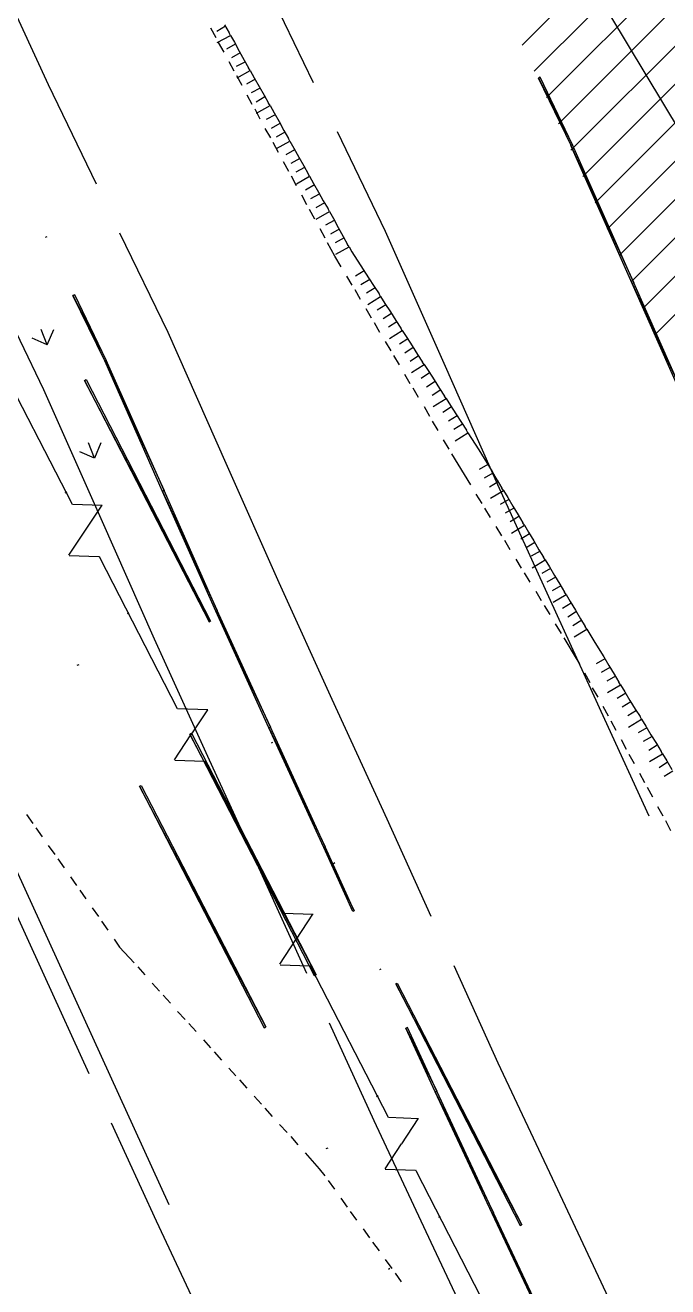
# Model space of a CAD drawing. Header units: metres. Extents: x 1 to 213, y 1 to 147.
# Drawn here: x 121.67 to 140.43, y 60.61 to 97.47 of the extents above; entities that cross this region are included whole.
import ezdxf

# ---------------------------------------------------------------- set-up
doc = ezdxf.new("R2010")
doc.units = ezdxf.units.M
doc.layers.add('00-BASE-ARQUITECTURA', color=8, linetype='Continuous')

msp = doc.modelspace()

# ---------------------------------------------------------------- linework, layer by layer
at = {"layer": '00-BASE-ARQUITECTURA'}
for points in [[(125.769, 105.008), (127.081, 102.161), (128.669, 98.732), (130.076, 95.8)], [(119.408, 102.076), (120.731, 99.219), (122.34, 95.737), (123.737, 92.837)], [(136.183, 96.89), (139.389, 100.097)], [(136.532, 96.128), (139.813, 99.399)], [(136.892, 95.356), (140.226, 98.7)], [(141.686, 94.382), (140.808, 94.361), (138.257, 98.605)], [(137.241, 94.594), (140.649, 98.002)], [(127.24, 97.102), (127.092, 97.388)], [(127.515, 97.441), (127.261, 97.293)], [(127.483, 97.483), (127.621, 97.25)], [(127.272, 96.964), (127.663, 97.176), (127.621, 97.25)], [(127.473, 96.689), (127.314, 96.964)], [(127.663, 97.176), (127.78, 96.975)], [(127.78, 96.975), (127.917, 96.71)], [(137.601, 93.821), (141.072, 97.293)], [(127.801, 96.922), (127.547, 96.774)], [(127.949, 96.668), (127.695, 96.52)], [(127.917, 96.71), (128.065, 96.456)], [(137.95, 93.049), (141.496, 96.594)], [(127.769, 96.128), (127.621, 96.404)], [(128.097, 96.404), (127.832, 96.266)], [(127.854, 95.938), (128.235, 96.15), (128.192, 96.224)], [(128.065, 96.456), (128.192, 96.224)], [(128.002, 95.716), (127.843, 95.991)], [(128.383, 95.896), (128.129, 95.747)], [(128.235, 96.15), (128.351, 95.938)], [(128.351, 95.938), (128.499, 95.684)], [(136.701, 95.959), (136.659, 95.927), (137.654, 93.98), (136.701, 95.959)], [(136.659, 95.927), (137.654, 93.98), (137.611, 93.959), (136.659, 95.927)], [(138.31, 92.287), (141.919, 95.896)], [(128.531, 95.631), (128.266, 95.493)], [(128.499, 95.684), (128.647, 95.43)], [(128.298, 95.155), (128.15, 95.43)], [(128.669, 95.377), (128.415, 95.229)], [(128.425, 94.901), (128.817, 95.123), (128.774, 95.197)], [(128.647, 95.43), (128.774, 95.197)], [(128.817, 95.123), (128.933, 94.911)], [(138.659, 91.514), (142.342, 95.197)], [(128.531, 94.731), (128.383, 95.017)], [(128.965, 94.858), (128.7, 94.721)], [(128.933, 94.911), (129.081, 94.657)], [(128.838, 94.181), (128.679, 94.456)], [(129.102, 94.604), (128.848, 94.456)], [(129.081, 94.657), (129.219, 94.393)], [(129.219, 94.393), (129.356, 94.16)], [(130.775, 94.372), (132.182, 91.451), (133.928, 87.514), (135.463, 84.053), (136.998, 80.677), (138.585, 77.195), (139.876, 74.369)], [(139.019, 90.752), (142.755, 94.488)], [(129.06, 93.758), (128.912, 94.043)], [(129.251, 94.35), (128.997, 94.202)], [(129.007, 93.874), (129.399, 94.086), (129.356, 94.16)], [(129.399, 94.086), (129.515, 93.885)], [(129.536, 93.832), (129.282, 93.684)], [(129.515, 93.885), (129.653, 93.62)], [(137.654, 93.98), (137.601, 93.959), (139.442, 89.948), (137.654, 93.98)], [(137.601, 93.959), (139.442, 89.948), (139.389, 89.927), (137.601, 93.959)], [(137.654, 93.98), (137.611, 93.959)], [(139.368, 89.979), (143.178, 93.789)], [(129.367, 93.197), (129.208, 93.483)], [(129.685, 93.578), (129.42, 93.43)], [(129.822, 93.313), (129.568, 93.176)], [(129.653, 93.62), (129.801, 93.366)], [(129.801, 93.366), (129.928, 93.133)], [(129.589, 92.784), (129.441, 93.059)], [(129.589, 92.837), (129.97, 93.059), (129.928, 93.133)], [(129.97, 93.059), (130.087, 92.848)], [(139.728, 89.217), (143.602, 93.091)], [(130.118, 92.805), (129.854, 92.657)], [(130.256, 92.541), (130.002, 92.403)], [(130.087, 92.848), (130.235, 92.594)], [(130.235, 92.594), (130.372, 92.34)], [(129.896, 92.223), (129.748, 92.509)], [(130.404, 92.287), (130.15, 92.138)], [(130.372, 92.34), (130.51, 92.107)], [(140.077, 88.445), (144.025, 92.392)], [(112.677, 91.906), (125.864, 63.013)], [(130.129, 91.81), (129.97, 92.086)], [(130.161, 91.81), (130.552, 92.033), (130.51, 92.107)], [(130.552, 92.033), (130.669, 91.821)], [(130.669, 91.821), (130.806, 91.567)], [(130.425, 91.249), (130.277, 91.525)], [(130.69, 91.768), (130.436, 91.63)], [(130.838, 91.514), (130.584, 91.366)], [(130.806, 91.567), (130.955, 91.302)], [(122.297, 91.292), (122.245, 91.271)], [(124.425, 91.408), (125.832, 88.508), (127.526, 84.677), (129.071, 81.185), (130.626, 77.777), (132.225, 74.284), (133.516, 71.437)], [(130.891, 90.413), (130.711, 90.72), (130.499, 91.112)], [(130.986, 91.26), (130.722, 91.112)], [(130.743, 90.784), (131.124, 90.995), (131.082, 91.07)], [(130.955, 91.302), (131.082, 91.07)], [(131.124, 90.995), (131.209, 90.847), (131.537, 90.339)], [(131.537, 90.339), (131.695, 90.096)], [(131.219, 89.874), (131.06, 90.138)], [(131.568, 90.297), (131.314, 90.138)], [(131.727, 90.043), (131.473, 89.884)], [(131.695, 90.096), (131.854, 89.842)], [(139.442, 89.948), (139.389, 89.927), (140.956, 86.519), (139.442, 89.948)], [(120.805, 89.715), (122.202, 86.826), (123.874, 83.058), (125.43, 79.544), (126.986, 76.115), (128.584, 72.623), (129.886, 69.776)], [(123.112, 89.598), (123.059, 89.577), (124.033, 87.683), (123.112, 89.598)], [(123.059, 89.577), (124.033, 87.683), (123.991, 87.662), (123.059, 89.577)], [(131.463, 89.461), (131.304, 89.736)], [(131.886, 89.8), (131.632, 89.641)], [(131.674, 89.313), (132.045, 89.546), (132.002, 89.62)], [(131.854, 89.842), (132.002, 89.62)], [(139.389, 89.927), (140.956, 86.519), (140.913, 86.498), (139.389, 89.927)], [(132.203, 89.302), (131.949, 89.143)], [(132.045, 89.546), (132.172, 89.344)], [(132.172, 89.344), (132.33, 89.101)], [(131.78, 88.911), (131.621, 89.186)], [(132.362, 89.048), (132.119, 88.889)], [(132.33, 89.101), (132.489, 88.847)], [(132.489, 88.847), (132.637, 88.625)], [(122.308, 88.138), (122.128, 88.582)], [(122.308, 88.138), (122.498, 88.582)], [(132.023, 88.498), (131.865, 88.773)], [(132.521, 88.805), (132.277, 88.646)], [(132.309, 88.318), (132.68, 88.551), (132.637, 88.625)], [(132.68, 88.551), (132.807, 88.35)], [(122.308, 88.138), (121.874, 88.328)], [(132.352, 87.958), (132.193, 88.233)], [(132.838, 88.307), (132.595, 88.149)], [(132.807, 88.35), (132.965, 88.106)], [(132.965, 88.106), (133.124, 87.852)], [(123.917, 83.439), (123.049, 83.471), (120.773, 87.873)], [(132.595, 87.545), (132.436, 87.82)], [(132.997, 88.053), (132.754, 87.895)], [(133.156, 87.81), (132.912, 87.651)], [(133.124, 87.852), (133.272, 87.63)], [(124.033, 87.683), (123.991, 87.662)], [(124.033, 87.683), (123.991, 87.662), (125.726, 83.873), (124.033, 87.683)], [(123.991, 87.662), (125.726, 83.873), (125.673, 83.852), (123.991, 87.662)], [(132.944, 87.323), (133.315, 87.556), (133.272, 87.63)], [(133.315, 87.556), (133.452, 87.355)], [(127.081, 80.063), (123.398, 87.09), (123.451, 87.122), (127.081, 80.063)], [(127.039, 80.042), (127.081, 80.063), (123.398, 87.09), (127.039, 80.042)], [(132.912, 86.995), (132.754, 87.27)], [(133.473, 87.312), (133.23, 87.154)], [(133.643, 87.058), (133.389, 86.9)], [(133.452, 87.355), (133.611, 87.111)], [(133.611, 87.111), (133.77, 86.857)], [(114.466, 86.752), (115.842, 83.883), (117.471, 80.222), (119.038, 76.676), (120.615, 73.215), (122.213, 69.723), (123.525, 66.844)], [(133.156, 86.593), (132.997, 86.868)], [(133.801, 86.815), (133.547, 86.656)], [(133.579, 86.328), (133.96, 86.561), (133.907, 86.635)], [(133.77, 86.857), (133.907, 86.635)], [(133.484, 86.042), (133.325, 86.318)], [(134.119, 86.318), (133.865, 86.159)], [(133.96, 86.561), (134.087, 86.36)], [(134.087, 86.36), (134.246, 86.117)], [(133.727, 85.63), (133.558, 85.905)], [(134.278, 86.064), (134.024, 85.905)], [(134.246, 86.117), (134.405, 85.863)], [(134.436, 85.82), (134.182, 85.661)], [(134.225, 85.333), (134.595, 85.566), (134.553, 85.64)], [(134.405, 85.863), (134.553, 85.64)], [(134.595, 85.566), (134.913, 85.069), (135.146, 84.688)], [(123.874, 85.27), (123.694, 84.825), (123.261, 85.005)], [(123.694, 84.825), (123.514, 85.27)], [(134.045, 85.09), (133.886, 85.355)], [(134.68, 84.042), (134.309, 84.645), (134.13, 84.952)], [(135.177, 84.635), (134.923, 84.487)], [(135.146, 84.688), (135.304, 84.434)], [(135.304, 84.434), (135.452, 84.18)], [(135.325, 84.381), (135.071, 84.233)], [(135.484, 84.127), (135.23, 83.979)], [(135.452, 84.18), (135.59, 83.947)], [(122.837, 83.809), (122.89, 83.841)], [(125.726, 83.873), (125.673, 83.852), (127.272, 80.37), (125.726, 83.873)], [(125.673, 83.852), (127.272, 80.37), (127.229, 80.349), (125.673, 83.852)], [(135.008, 83.502), (134.839, 83.767)], [(135.251, 83.651), (135.632, 83.873), (135.59, 83.947)], [(135.632, 83.873), (135.759, 83.672)], [(122.943, 81.989), (123.43, 82.719), (123.917, 83.45)], [(135.251, 83.09), (135.093, 83.365)], [(135.791, 83.619), (135.537, 83.471)], [(135.939, 83.365), (135.685, 83.217)], [(135.759, 83.672), (135.908, 83.418)], [(135.908, 83.418), (136.066, 83.164)], [(136.087, 83.121), (135.833, 82.963)], [(136.066, 83.164), (136.204, 82.931)], [(135.59, 82.55), (135.421, 82.825)], [(135.865, 82.635), (136.246, 82.867), (136.204, 82.931)], [(136.394, 82.613), (136.14, 82.455)], [(136.246, 82.867), (136.363, 82.656)], [(136.363, 82.656), (136.521, 82.402)], [(135.833, 82.148), (135.675, 82.412)], [(136.553, 82.359), (136.299, 82.201)], [(136.521, 82.402), (136.67, 82.148)], [(122.954, 81.978), (123.821, 81.947)], [(123.853, 81.904), (123.832, 81.947)], [(126.51, 76.74), (126.996, 77.47), (126.118, 77.502), (123.853, 81.904)], [(136.162, 81.608), (136.003, 81.873)], [(136.701, 82.105), (136.447, 81.957)], [(136.468, 81.619), (136.849, 81.851), (136.807, 81.926)], [(136.67, 82.148), (136.807, 81.926)], [(136.849, 81.851), (136.976, 81.65)], [(136.416, 81.195), (136.246, 81.47)], [(137.008, 81.597), (136.754, 81.449)], [(136.976, 81.65), (137.125, 81.396)], [(137.156, 81.343), (136.902, 81.195)], [(137.125, 81.396), (137.283, 81.142)], [(137.283, 81.142), (137.421, 80.91)], [(136.744, 80.656), (136.585, 80.931)], [(137.305, 81.089), (137.061, 80.941)], [(137.082, 80.613), (137.463, 80.835), (137.421, 80.91)], [(137.463, 80.835), (137.58, 80.634)], [(127.272, 80.37), (127.229, 80.349), (128.827, 76.962), (127.272, 80.37)], [(136.998, 80.253), (136.828, 80.518)], [(137.611, 80.581), (137.357, 80.433)], [(137.58, 80.634), (137.738, 80.38)], [(137.738, 80.38), (137.887, 80.126)], [(124.657, 80.285), (124.7, 80.306)], [(127.229, 80.349), (128.827, 76.962), (128.785, 76.941), (127.229, 80.349)], [(137.77, 80.338), (137.516, 80.179)], [(137.918, 80.084), (137.664, 79.925)], [(137.887, 80.126), (138.024, 79.904)], [(137.326, 79.703), (137.156, 79.978)], [(137.696, 79.597), (138.067, 79.83), (138.024, 79.904)], [(138.067, 79.83), (138.299, 79.438), (138.564, 79.015)], [(137.865, 78.814), (137.77, 78.973), (137.41, 79.576)], [(138.596, 78.962), (138.342, 78.814)], [(138.564, 79.015), (138.712, 78.761)], [(123.186, 78.772), (123.239, 78.793)], [(138.162, 78.253), (138.014, 78.539)], [(138.744, 78.708), (138.49, 78.56)], [(138.712, 78.761), (138.871, 78.507)], [(138.903, 78.454), (138.649, 78.306)], [(138.67, 77.978), (139.051, 78.2), (139.008, 78.274)], [(138.871, 78.507), (139.008, 78.274)], [(139.051, 78.2), (139.178, 77.999)], [(138.395, 77.84), (138.236, 78.116)], [(139.21, 77.957), (138.956, 77.798)], [(139.178, 77.999), (139.326, 77.745)], [(138.702, 77.279), (138.543, 77.565)], [(139.358, 77.703), (139.104, 77.544)], [(139.516, 77.449), (139.262, 77.29)], [(139.326, 77.745), (139.485, 77.491)], [(139.485, 77.491), (139.622, 77.269)], [(138.924, 76.867), (138.776, 77.142)], [(139.284, 76.962), (139.665, 77.195), (139.622, 77.269)], [(139.665, 77.195), (139.792, 76.994)], [(126.023, 76.009), (126.499, 76.74)], [(130.161, 69.723), (126.478, 76.761), (126.52, 76.782), (130.161, 69.723)], [(130.108, 69.702), (130.161, 69.723), (126.478, 76.761), (130.108, 69.702)], [(128.827, 76.962), (128.785, 76.941), (130.425, 73.469), (128.827, 76.962)], [(128.785, 76.941), (130.425, 73.469), (130.383, 73.448), (128.785, 76.941)], [(139.823, 76.941), (139.569, 76.793)], [(139.972, 76.687), (139.718, 76.539)], [(139.792, 76.994), (139.94, 76.74)], [(139.94, 76.74), (140.099, 76.486)], [(128.859, 76.507), (128.901, 76.528)], [(139.231, 76.306), (139.083, 76.592)], [(140.12, 76.433), (139.876, 76.285)], [(140.099, 76.486), (140.236, 76.253)], [(126.033, 75.999), (126.901, 75.967)], [(126.933, 75.925), (126.912, 75.967)], [(139.464, 75.893), (139.305, 76.168)], [(139.897, 75.957), (140.278, 76.179), (140.236, 76.253)], [(140.427, 75.935), (140.183, 75.777)], [(140.278, 76.179), (140.405, 75.978)], [(140.405, 75.978), (140.554, 75.724)], [(130.076, 71.49), (129.198, 71.522), (126.933, 75.925)], [(139.76, 75.332), (139.612, 75.607)], [(140.585, 75.681), (140.331, 75.523)], [(128.69, 68.21), (125.007, 75.237), (125.049, 75.258), (128.69, 68.21)], [(128.647, 68.178), (128.69, 68.21), (125.007, 75.237), (128.647, 68.178)], [(139.993, 74.919), (139.845, 75.195)], [(140.3, 74.358), (140.141, 74.634)], [(121.705, 74.411), (121.885, 74.147)], [(140.522, 73.935), (140.374, 74.221)], [(121.98, 74.02), (122.16, 73.755)], [(122.34, 73.501), (122.53, 73.237)], [(130.425, 73.469), (130.383, 73.448), (131.272, 71.596), (130.425, 73.469)], [(130.383, 73.448), (131.272, 71.596), (131.23, 71.575), (130.383, 73.448)], [(122.615, 73.11), (122.805, 72.856)], [(130.669, 72.983), (130.711, 73.004)], [(122.985, 72.591), (123.165, 72.337)], [(123.261, 72.199), (123.44, 71.945)], [(123.62, 71.681), (123.811, 71.427)], [(123.895, 71.289), (124.075, 71.035)], [(129.589, 70.771), (130.066, 71.501)], [(124.266, 70.771), (124.425, 70.538), (124.848, 70.072)], [(129.102, 70.04), (129.579, 70.771)], [(124.954, 69.956), (125.165, 69.723)], [(129.113, 70.019), (129.981, 69.988)], [(130.013, 69.956), (129.991, 69.998)], [(133.156, 65.521), (132.277, 65.553), (130.013, 69.956)], [(132.055, 69.892), (132.013, 69.871)], [(134.182, 69.998), (135.474, 67.151), (137.135, 63.616), (138.85, 59.965), (140.183, 57.097)], [(125.377, 69.48), (125.589, 69.247)], [(136.172, 62.42), (132.489, 69.458), (132.531, 69.48), (136.172, 62.42)], [(136.119, 62.399), (136.172, 62.42), (132.489, 69.458), (136.119, 62.399)], [(125.695, 69.13), (125.906, 68.897)], [(126.118, 68.654), (126.34, 68.421)], [(126.446, 68.305), (126.658, 68.072)], [(130.542, 68.326), (131.844, 65.468), (133.516, 61.912), (135.23, 58.272), (136.564, 55.414)], [(126.869, 67.829), (127.081, 67.596)], [(132.828, 68.188), (132.785, 68.167), (133.685, 66.326), (132.828, 68.188)], [(132.785, 68.167), (133.685, 66.326), (133.643, 66.305), (132.785, 68.167)], [(127.187, 67.479), (127.399, 67.236)], [(127.61, 67.003), (127.822, 66.77)], [(127.928, 66.654), (128.139, 66.41)], [(128.351, 66.178), (128.563, 65.945)], [(131.928, 66.167), (131.971, 66.199)], [(133.685, 66.326), (133.643, 66.305)], [(133.685, 66.326), (133.643, 66.305), (135.347, 62.77), (133.685, 66.326)], [(133.643, 66.305), (135.347, 62.77), (135.304, 62.749), (133.643, 66.305)], [(128.669, 65.828), (128.88, 65.585)], [(124.181, 65.405), (125.494, 62.537), (127.176, 58.939), (128.891, 55.308), (130.214, 52.472)], [(129.092, 65.352), (129.314, 65.119)], [(132.669, 64.791), (133.145, 65.521)], [(129.42, 65.003), (129.632, 64.759)], [(129.843, 64.527), (130.256, 64.061), (130.415, 63.849)], [(130.457, 64.654), (130.51, 64.675)], [(132.182, 64.061), (132.658, 64.791)], [(132.182, 64.05), (133.061, 64.019)], [(133.092, 63.976), (133.071, 64.019)], [(136.236, 59.542), (135.357, 59.574), (133.092, 63.976)], [(130.51, 63.712), (130.701, 63.458)], [(130.88, 63.204), (131.071, 62.939)], [(131.156, 62.812), (131.346, 62.558)], [(135.347, 62.77), (135.304, 62.749), (137.061, 59.129), (135.347, 62.77)], [(135.304, 62.749), (137.061, 59.129), (137.019, 59.108), (135.304, 62.749)], [(131.537, 62.304), (131.717, 62.039)], [(133.749, 62.643), (133.791, 62.664)], [(131.812, 61.912), (132.002, 61.658)], [(132.182, 61.404), (132.373, 61.14)], [(132.277, 61.129), (132.32, 61.15)], [(132.468, 61.013), (132.648, 60.759)]]:
    msp.add_lwpolyline(points, dxfattribs=at)

doc.saveas('drawing.dxf')
